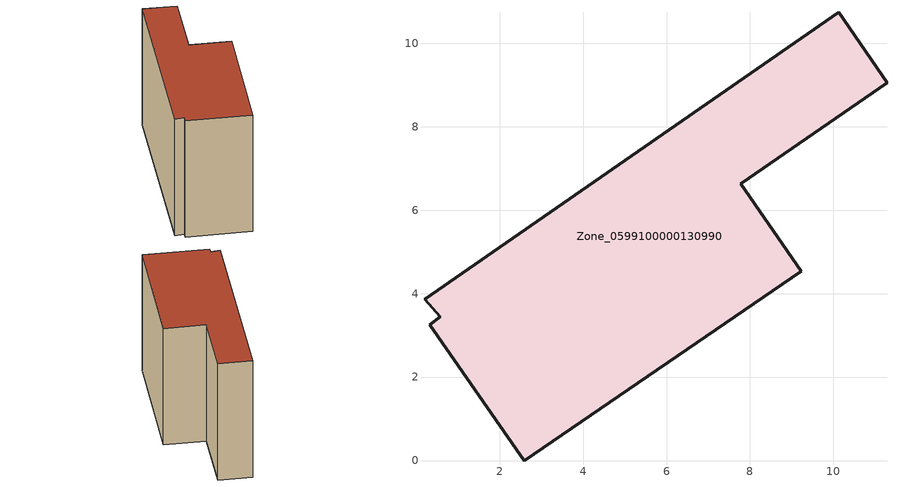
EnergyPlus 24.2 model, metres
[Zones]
Zone_0599100000130990
 floor ground (C_G): 0.2,3.86 10.12,10.74 11.29,9.06 7.79,6.63 9.23,4.54 2.58,0 0.33,3.25 0.57,3.45 z0
 wall outside (C_F): 0.33,3.25 2.58,0 9.23,4.54 7.79,6.63 11.29,9.06 10.12,10.74 0.2,3.86 0.57,3.45 0.33,3.25 z0:8.01
 roof outside (C_R): 0.2,3.86 0.57,3.45 0.33,3.25 2.58,0 9.23,4.54 7.79,6.63 11.29,9.06 10.12,10.74 z8.01
[BUILDING]
Pand.0599100000130990: North Axis=0; Terrain=City; Loads Convergence Tolerance Value=0.04; Temperature Convergence Tolerance Value=0.4; Solar Distribution=FullExterior; Maximum Number of Warmup Days=25; Minimum Number of Warmup Days=1
[Site:Location]
Rotterdam.The.Hague.AP_ZH_NLD Design_Conditions: Latitude=51.96; Longitude=4.45; Time Zone=1; Elevation=-4.5
[SITE:GROUNDTEMPERATURE:BUILDINGSURFACE]
18, 18, 18, 18, 18, 18, 18, 18, 18, 18, 18, 18
[MATERIAL] Thermal Absorptance=0.9; Solar Absorptance=0.7; Visible Absorptance=0.7
Name | Roughness | Thickness | Conductivity | Density | Specific Heat
G.TI.1946 | MediumSmooth | 0.15 | 1 | 540 | 1210
F.TI.1946 | Rough | 0.3 | 0.857143 | 1920 | 840
R.TI.1946 | MediumRough | 0.2 | 0.1 | 1500 | 1000
[CONSTRUCTION]
C_G: G.TI.1946
C_F: F.TI.1946
C_R: R.TI.1946
[ZONE]
Zone_0599100000130990: Type=1; Multiplier=1; Ceiling Height=Autocalculate; Volume=Autocalculate; Floor Area=autocalculate; Part of Total Floor Area=Yes
[ZONEINFILTRATION:DESIGNFLOWRATE]
Infil_Zone_0599100000130990: Zone or ZoneList or Space or SpaceList=Zone_0599100000130990; Schedule=AlwaysOn; Design Flow Rate Calculation Method=Flow/Area; Flow Rate per Floor Area=0.003; Constant Term Coefficient=1; Temperature Term Coefficient=0; Velocity Term Coefficient=0; Velocity Squared Term Coefficient=0
[HVACTEMPLATE:ZONE:IDEALLOADSAIRSYSTEM]
Zone_0599100000130990: Maximum Heating Supply Air Temperature=50; Minimum Cooling Supply Air Temperature=13; Maximum Heating Supply Air Humidity Ratio=0.0156; Minimum Cooling Supply Air Humidity Ratio=0.0077; Heating Limit=NoLimit; Cooling Limit=NoLimit; Dehumidification Control Type=ConstantSensibleHeatRatio; Cooling Sensible Heat Ratio=0.7; Dehumidification Setpoint=60; Humidification Control Type=None; Humidification Setpoint=30; Outdoor Air Method=None; Outdoor Air Flow Rate per Person=0.00944; Outdoor Air Flow Rate per Zone Floor Area=0; Outdoor Air Flow Rate per Zone=0; Demand Controlled Ventilation Type=None; Outdoor Air Economizer Type=NoEconomizer; Heat Recovery Type=None; Sensible Heat Recovery Effectiveness=0.7; Latent Heat Recovery Effectiveness=0.65
[ZONECONTROL:THERMOSTAT]
ThermostatControl_Zone_0599100000130990: Zone or ZoneList=Zone_0599100000130990; Control Type Schedule=DualSetpointControlType; Control 1=Thermostat_Zone_0599100000130990; Temperature Difference Between Cutout And Setpoint=0
[THERMOSTATSETPOINT:DUALSETPOINT]
Thermostat_Zone_0599100000130990: Heating Setpoint Temperature Schedule=HeatingSetpoint_Zone_0599100000130990; Cooling Setpoint Temperature Schedule=CoolingSetpoint_Zone_0599100000130990
[SCHEDULE:COMPACT]
HeatingSetpoint_Zone_0599100000130990: Through: 12/31, For: AllDays, Until: 24:00, 21
CoolingSetpoint_Zone_0599100000130990: Through: 12/31, For: AllDays, Until: 24:00, 24
DualSetpointControlType: Through: 12/31, For: AllDays, Until: 24:00, 4
AlwaysOn: Through: 12/31, For: AllDays, Until: 24:00, 1
